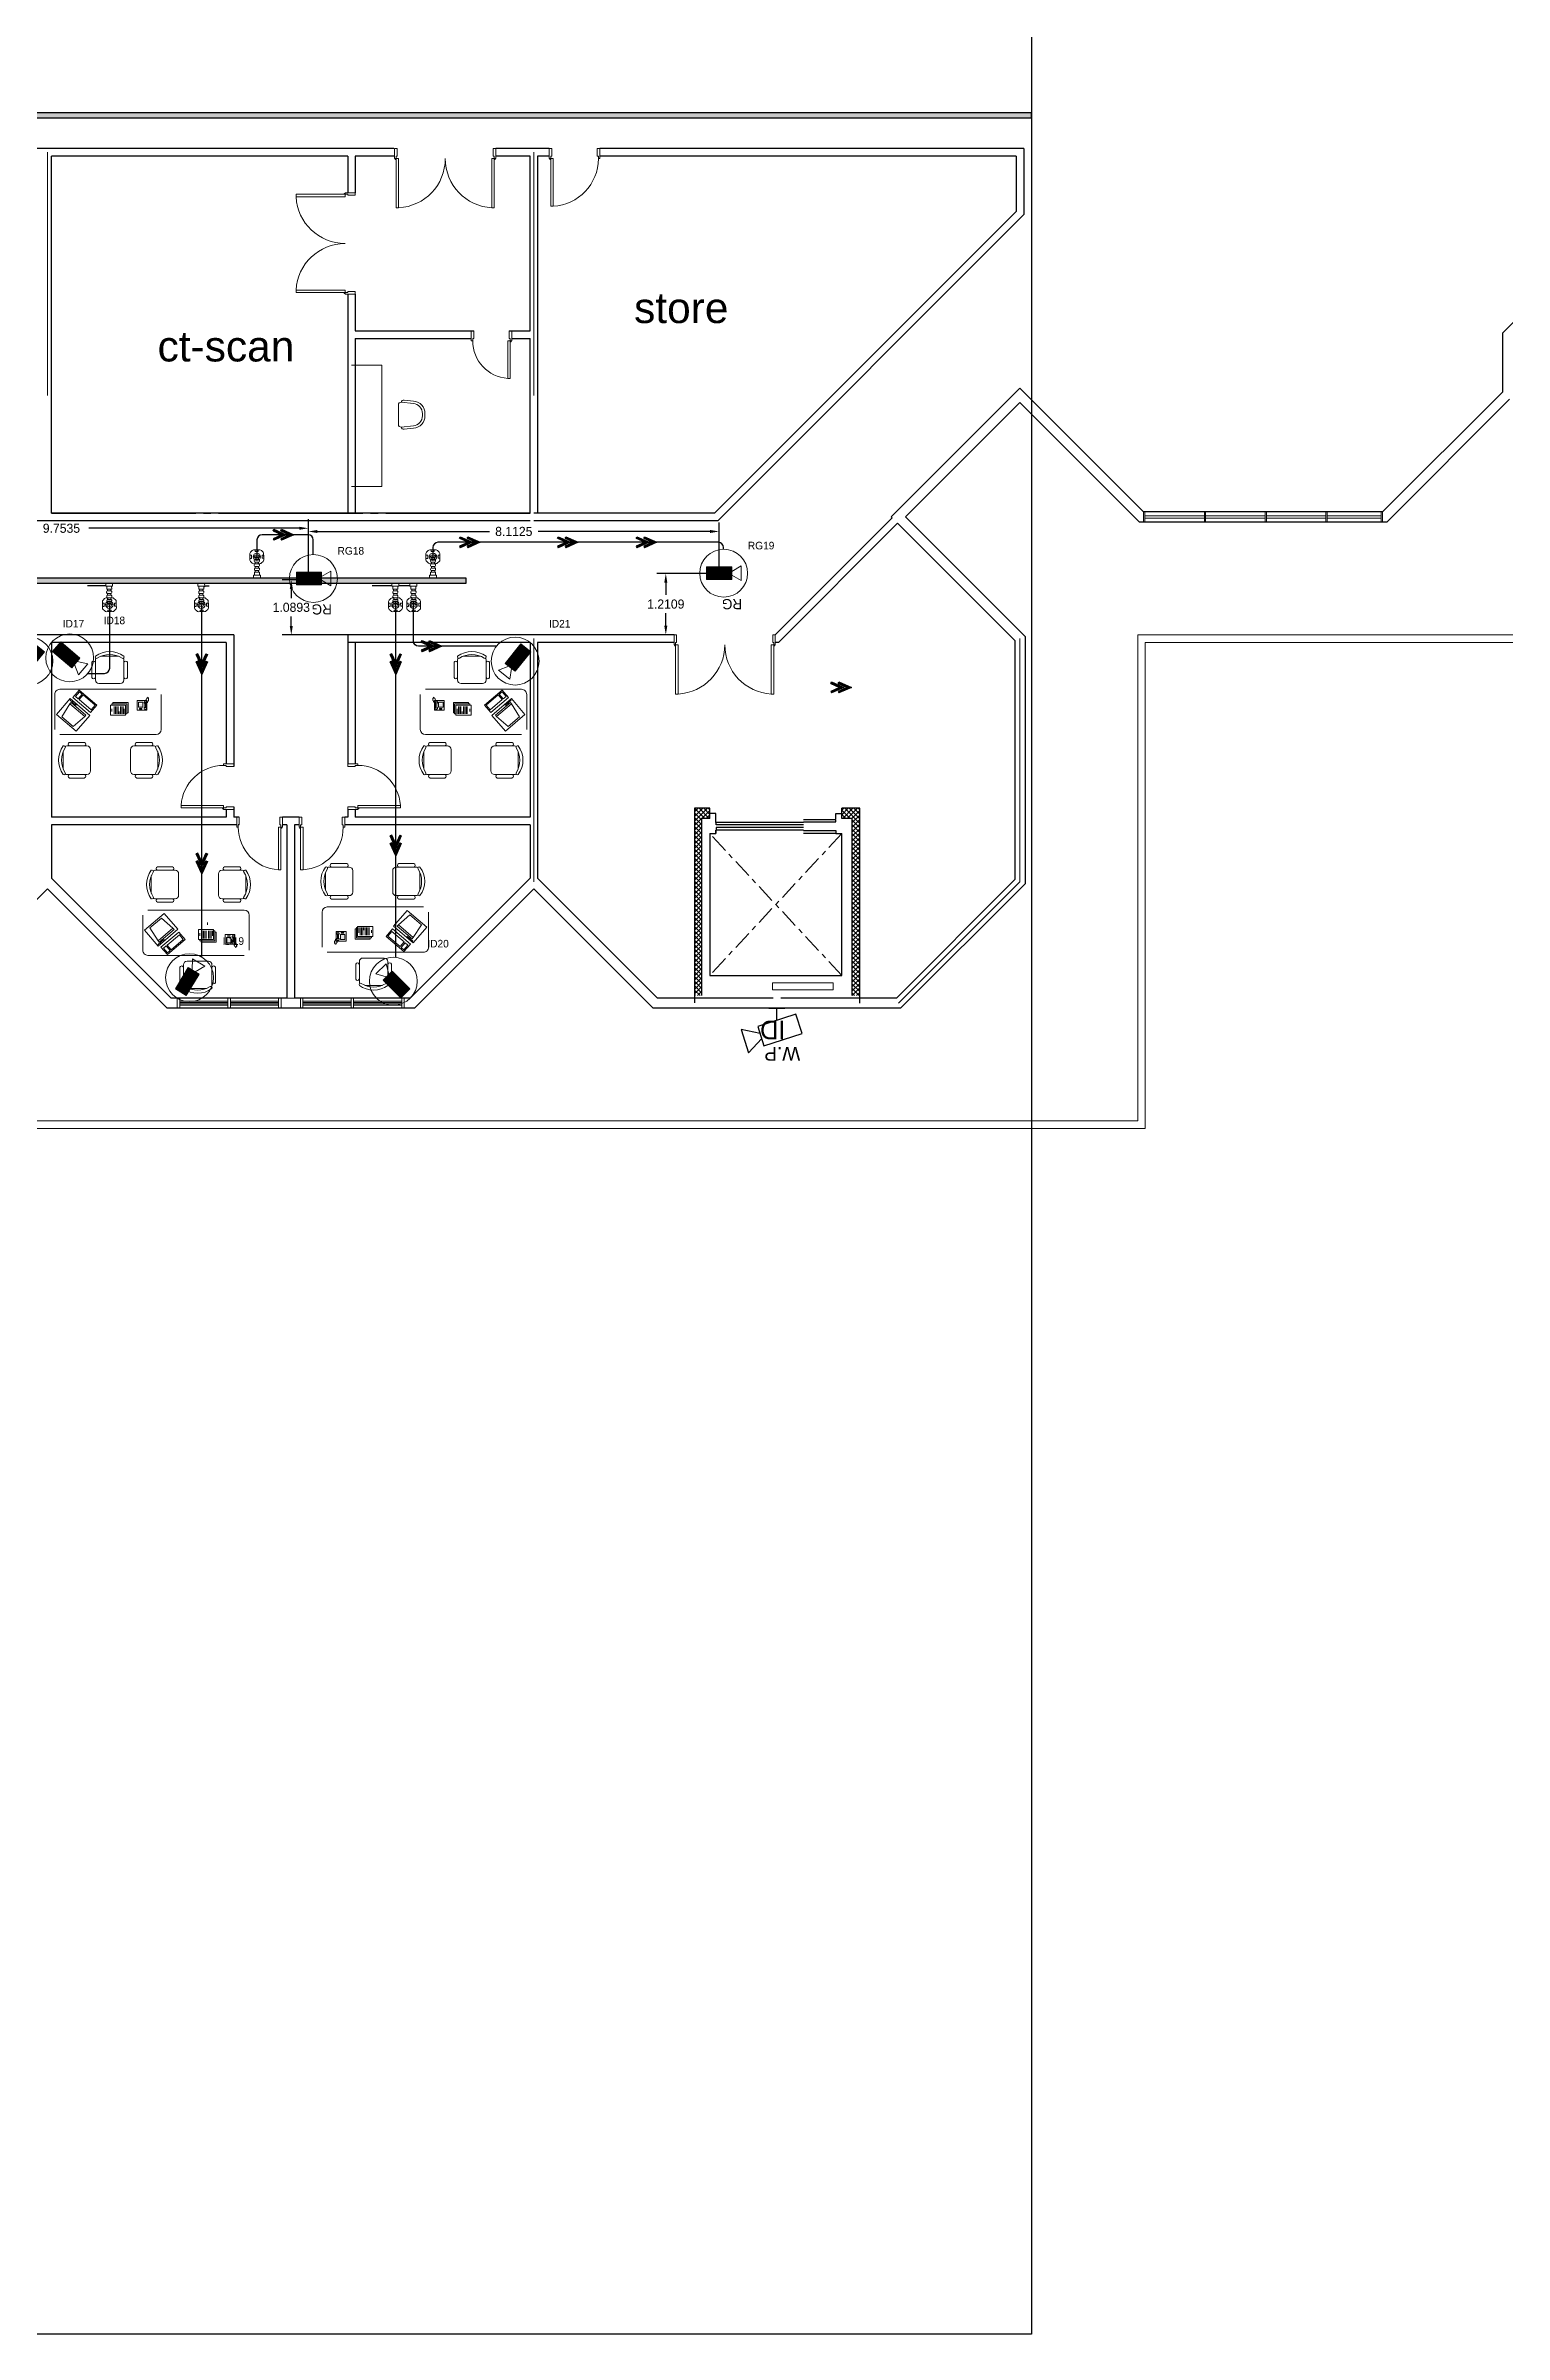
# Model space of a CAD drawing. Extents: x -15 to 352, y 223 to 399.
# Drawn here: x 74.96 to 103.76, y 312.72 to 357.9 of the extents above; entities that cross this region are included whole.
import ezdxf
from ezdxf.enums import TextEntityAlignment as Align

# ---------------------------------------------------------------- set-up
doc = ezdxf.new("R2010")
doc.units = 0
doc.header["$LTSCALE"] = 0.15
doc.linetypes.add('CENTERX2', pattern=[4, 2.5, -0.5, 0.5, -0.5])
doc.linetypes.add('CONTINOUS', pattern=[0])
doc.layers.get('0').update_dxf_attribs({"color": 252})
doc.layers.get('Defpoints').update_dxf_attribs({"color": 252})
for name, color, linetype in [('0 CCTV', 252, 'Continuous'), ('0 sockets', 252, 'Continuous'), ('0 sound', 252, 'Continuous'), ('AUTOINCR', 7, 'Continuous'), ('bound', 252, 'Continuous'), ('CCTV', 4, 'Continuous'), ('CPTOOLS-TRAY', 1, 'Continuous'), ('d1', 252, 'Continuous')]:
    doc.layers.add(name, color=color, linetype=linetype)
for name, color, linetype, lineweight in [('0 LEGEND', 140, 'Continuous', 0), ('anal', 252, 'Continuous', 20), ('DOOR', 252, 'Continuous', 20), ('E-LT-CKT-NM', 7, 'Continuous', 30), ('EL-PULL BOX-50', 3, 'Continuous', 0), ('elev', 252, 'Continuous', 9), ('FUR', 252, 'Continuous', 9), ('sofa', 252, 'Continuous', 9), ('T-CCTV', 7, 'Continuous', 0), ('TMG-LC-ACCEORISE', 1, 'Continuous', 0), ('wall', 252, 'Continuous', 30)]:
    doc.layers.add(name, color=color, linetype=linetype, lineweight=lineweight)
doc.styles.add('Arial_3', font='arial.ttf', dxfattribs={"height": 2.345885})
doc.styles.add('SDC-TEXT-ARB', font='sdc-arb.shx')
doc.dimstyles.get("Standard").update_dxf_attribs({"dimtxt": 0.18, "dimasz": 0.18, "dimexe": 0.18, "dimexo": 0.0625, "dimgap": 0.09, "dimtad": 0, "dimtih": 1, "dimtoh": 1, "dimdec": 4, "dimzin": 0, "dimdsep": 46, "dimtxsty": 'Standard', "dimcen": 0.09, "dimadec": 0, "dimazin": 0, "dimtfac": 1, "dimtdec": 4, "dimtofl": 0, "dimtmove": 0, "dimatfit": 3, "dimfxl": 1, "dimtolj": 1, "dimtzin": 0, "dimarcsym": 0})

# ---------------------------------------------------------------- blocks, each defined once
blk = doc.blocks.new('CHAIR7')
for p, q in [((0, 9), (0, -9)), ((20, 12), (3, 12)), ((5.1, 15), (17.9, 15)), ((23, -7.4), (23, 7.4)), ((3, -12), (20, -12)), ((5.1, -15), (17.9, -15))]:
    blk.add_line(p, q)
for centre, radius, start, end in [((3, 9), 3, 90, 180), ((5.6, 13.5), 1.56, 73.7398, 286.2602), ((17.4, 13.5), 1.56, 253.7398, 106.2602), ((20, 9), 3, 62.4156, 90), ((22.3, 11.1), 1.1, 53.3099, 212.0274), ((4.8, 0), 19.6, 327.5758, 32.4242), ((7, 0), 20, 323.1301, 36.8699), ((3, -9), 3, 180, 270), ((5.6, -13.5), 1.56, 73.7398, 286.2602), ((17.4, -13.5), 1.56, 253.7398, 106.2602), ((20, -9), 3, 270, 297.5844), ((22.3, -11.1), 1.1, 147.9726, 306.6901)]:
    blk.add_arc(centre, radius, start, end)
blk = doc.blocks.new('RECTANG')
for p, q in [((1, 1), (0, 1)), ((0, 1), (0, 0)), ((1, 0), (1, 1)), ((0, 0), (1, 0))]:
    blk.add_line(p, q)
blk = doc.blocks.new('IBMAT', base_point=(61, 306))
for p, q in [((75, 307), (75, 306)), ((81, 307), (75, 307)), ((81, 306), (81, 307))]:
    blk.add_line(p, q)
at = {"xscale": 21, "yscale": 17, "zscale": 21}
blk.add_blockref('RECTANG', (61, 306), dxfattribs=at)
blk = doc.blocks.new('KEYBOARD', base_point=(60, 294))
for p, xscale, yscale, zscale in [((60, 294), 19, 8, 19), ((61, 295), 13, 5, 13), ((75, 295), 3, 5, 3)]:
    blk.add_blockref('RECTANG', p, dxfattribs=dict(xscale=xscale, yscale=yscale, zscale=zscale))
blk = doc.blocks.new('FNCOMP')
for p, q in [((-6.6, 16.2), (-8.5, 3.5)), ((-8.5, 3.5), (-8.5, 2)), ((8, 3.5), (-8.5, 3.5)), ((-8.5, 2), (8, 2)), ((6.1, 16.2), (-6.6, 16.2)), ((8, 3.5), (6.1, 16.2)), ((8, 2), (8, 3.5))]:
    blk.add_line(p, q)
at = {"xscale": 1.033846153846154, "yscale": 1.033846153846154, "zscale": 1.033846153846154}
for name, p in [('IBMAT', (-10.9, 0)), ('KEYBOARD', (-10, -10.5))]:
    blk.add_blockref(name, p, dxfattribs=at)
blk = doc.blocks.new('FNPHONE')
for p, q in [((-9.1, 0.2), (-9.7, 0)), ((-8.9, 0.6), (-9.5, 0.4)), ((-8.7, 1), (-9.3, 0.8)), ((-8.5, 1.4), (-9.1, 1.2)), ((-8.3, 1.8), (-8.9, 1.6)), ((-7.1, 0.6), (-7.5, -0.6)), ((-7.3, 6.5), (-7.3, 1.5)), ((-6.3, 6.5), (-6.3, 1.5)), ((-3.9, 4.8), (-3.9, 4.8)), ((-3.9, 3.9), (-3.9, 3.9)), ((-3.9, 3), (-3.9, 3)), ((-3.9, 2), (-3.9, 2)), ((-2.9, 4.8), (-2.9, 4.8)), ((-2.9, 3.9), (-2.9, 3.9)), ((-2.9, 3), (-2.9, 3)), ((-2.9, 2), (-2.9, 2)), ((-2, 4.8), (-2, 4.8)), ((-2, 3.9), (-2, 3.9)), ((-2, 3), (-2, 3)), ((-2, 2), (-2, 2)), ((-9.3, -0.2), (-9.9, -0.4)), ((-9.3, -0.6), (-9.9, -0.8)), ((-9.3, -1), (-9.9, -1.2)), ((-9.3, -1.4), (-9.9, -1.6)), ((-9.1, -1.8), (-9.7, -2)), ((-8.9, -2.2), (-9.5, -2.4)), ((-8.4, -2.5), (-9, -2.7)), ((-7.9, -2), (-8.5, -2.2)), ((-7.7, -1.6), (-8.3, -1.8)), ((-7.5, -1.2), (-8.1, -1.4)), ((-7.3, -0.8), (-7.9, -1))]:
    blk.add_line(p, q)
for centre, start, end in [((-6.8, 6.5), 298.4915, 241.5085), ((-6.8, 1.5), 118.4915, 61.5085)]:
    blk.add_arc(centre, 1.05, start, end)
for p, xscale, yscale, zscale in [((-8.2, 0), 8.20528234483245, 8.104073169521023, 8.20528234483245), ((-4.8, 1.3), 3.75, 4.375, 3.75), ((-4, 6.7), 2.03125, 0.46875, 2.03125)]:
    blk.add_blockref('RECTANG', p, dxfattribs=dict(xscale=xscale, yscale=yscale, zscale=zscale))
blk = doc.blocks.new('D90')
at = {"layer": 'DOOR'}
for points in [[(0.03, 0.2), (0.03, 1.04), (0.078, 1.04), (0.078, 0.2)], [(0.03, 0.2), (0, 0.2), (0, 0), (0.05, 0), (0.05, 0.15), (0.03, 0.15)], [(0.87, 0.2), (0.9, 0.2), (0.9, 0), (0.85, 0), (0.85, 0.15), (0.87, 0.15)]]:
    blk.add_lwpolyline(points, close=True, dxfattribs=at)
blk.add_circle((0.02, 0.21), 0.01, dxfattribs=at)
blk.add_arc((0.025, 0.197), 0.845, 0.2218, 86.3889, dxfattribs=at)
blk = doc.blocks.new('D100')
at = {"layer": 'DOOR'}
for points in [[(0.03, 0.2), (0.03, 1.14), (0.078, 1.14), (0.078, 0.2)], [(0.03, 0.2), (0, 0.2), (0, 0), (0.05, 0), (0.05, 0.15), (0.03, 0.15)], [(0.97, 0.2), (1, 0.2), (1, 0), (0.95, 0), (0.95, 0.15), (0.97, 0.15)]]:
    blk.add_lwpolyline(points, close=True, dxfattribs=at)
blk.add_circle((0.02, 0.21), 0.01, dxfattribs=at)
blk.add_arc((0.029, 0.2), 0.941, 0.0029, 86.9663, dxfattribs=at)
blk = doc.blocks.new('ARCH')
at = {"layer": 'wall'}
h = blk.add_hatch(dxfattribs=at)
h.set_pattern_fill('ANSI37', color=256, scale=0.02, style=0)
h.set_pattern_definition([(45, (-280.2, 3), (-0.044901281, 0.044901281), []), (135, (-280.2, 3), (-0.044901281, -0.044901281), [])])
h.paths.add_polyline_path([(91.036, 342.849), (90.684, 342.849), (90.684, 342.649), (90.886, 342.649), (90.886, 339.15), (91.036, 339.15)])
h.paths.add_polyline_path([(87.914, 342.649), (88.074, 342.649), (88.074, 342.849), (87.774, 342.849), (87.774, 339.15), (87.914, 339.15)])
at = {"layer": 'anal'}
for p, q in [((75, 351), (75, 355.8)), ((75, 355.8), (75, 351)), ((75, 351), (75, 355.8)), ((75, 355.8), (75, 351)), ((84.6, 355.8), (84.6, 351)), ((84.6, 351), (84.6, 355.8)), ((84.6, 355.8), (84.6, 351)), ((84.6, 351), (84.6, 355.8)), ((96.641, 348.7), (96.641, 348.5)), ((96.666, 348.7), (96.666, 348.5)), ((96.666, 348.625), (97.837, 348.625)), ((96.666, 348.625), (97.837, 348.625)), ((96.666, 348.575), (97.837, 348.575)), ((96.666, 348.575), (97.837, 348.575)), ((97.841, 348.7), (97.841, 348.5)), ((97.866, 348.7), (97.866, 348.5)), ((97.866, 348.625), (99.037, 348.625)), ((97.866, 348.625), (99.037, 348.625)), ((97.866, 348.575), (99.037, 348.575)), ((97.866, 348.575), (99.037, 348.575)), ((99.041, 348.7), (99.041, 348.5)), ((99.066, 348.7), (99.066, 348.5)), ((99.066, 348.625), (100.237, 348.625)), ((99.066, 348.625), (100.237, 348.625)), ((99.066, 348.575), (100.237, 348.575)), ((99.066, 348.575), (100.237, 348.575)), ((100.241, 348.7), (100.241, 348.5)), ((100.266, 348.7), (100.266, 348.5)), ((100.266, 348.625), (101.334, 348.625)), ((100.266, 348.575), (101.334, 348.575)), ((101.334, 348.7), (101.334, 348.5)), ((101.359, 348.7), (101.359, 348.5)), ((84.6, 341.4), (84.6, 346.2)), ((84.6, 346.2), (84.6, 341.4)), ((84.6, 341.4), (84.6, 346.2)), ((84.6, 346.2), (84.6, 341.4)), ((94.2, 346.2), (94.2, 341.4)), ((94.2, 341.4), (94.2, 346.2)), ((96.525, 346.275), (96.525, 339)), ((104.325, 346.275), (96.525, 346.275)), ((96.675, 346.125), (96.675, 339)), ((104.475, 346.125), (96.675, 346.125)), ((94.2, 341.4), (91.8, 339)), ((91.8, 339), (94.2, 341.4)), ((77.558, 339.1), (79.608, 339.1)), ((77.558, 339), (77.558, 339.1)), ((77.558, 339), (77.558, 338.9)), ((77.558, 338.9), (79.608, 338.9)), ((77.608, 339.1), (77.608, 338.9)), ((77.608, 339.04), (78.558, 339.04)), ((77.608, 339.015), (78.558, 339.015)), ((77.608, 339), (77.608, 338.9)), ((77.608, 338.985), (78.558, 338.985)), ((77.608, 338.96), (78.558, 338.96)), ((78.558, 339.1), (78.558, 338.9)), ((78.608, 339.1), (78.608, 338.9)), ((78.608, 339.04), (79.558, 339.04)), ((78.608, 339.015), (79.558, 339.015)), ((78.608, 338.985), (79.558, 338.985)), ((78.608, 338.96), (79.558, 338.96)), ((79.558, 339.1), (79.558, 338.9)), ((79.558, 339), (79.558, 338.9)), ((79.608, 339), (79.608, 339.1)), ((79.608, 339), (79.608, 338.9)), ((79.725, 339.1), (79.875, 339.1)), ((79.992, 339), (79.992, 339.1)), ((82.042, 339.1), (79.992, 339.1)), ((79.992, 339), (79.992, 338.9)), ((82.042, 338.9), (79.992, 338.9)), ((80.042, 339.1), (80.042, 338.9)), ((80.992, 339.04), (80.042, 339.04)), ((80.992, 339.015), (80.042, 339.015)), ((80.042, 339), (80.042, 338.9)), ((80.992, 338.985), (80.042, 338.985)), ((80.992, 338.96), (80.042, 338.96)), ((80.992, 339.1), (80.992, 338.9)), ((81.042, 339.1), (81.042, 338.9)), ((81.992, 339.04), (81.042, 339.04)), ((81.992, 339.015), (81.042, 339.015)), ((81.992, 338.985), (81.042, 338.985)), ((81.992, 338.96), (81.042, 338.96)), ((81.992, 339.1), (81.992, 338.9)), ((81.992, 339), (81.992, 338.9)), ((82.042, 339), (82.042, 339.1)), ((82.042, 339), (82.042, 338.9)), ((96.525, 339), (96.525, 336.675)), ((96.675, 339), (96.675, 336.525)), ((96.525, 336.675), (58.125, 336.675)), ((96.675, 336.525), (60, 336.525))]:
    blk.add_line(p, q, dxfattribs=at)
at = {"layer": 'bound', "color": 2}
blk.add_lwpolyline([(91.902, 377.348), (94.426, 377.348), (94.426, 312.722), (-14.994, 312.722), (-14.994, 377.09), (94.639, 377.09)], dxfattribs=at)
at = {"layer": 'd1', "ltscale": 0.5}
for p, q in [((89.926, 342.569), (88.198, 342.569)), ((88.198, 342.519), (88.198, 342.569)), ((89.926, 342.519), (88.198, 342.519)), ((89.924, 342.629), (90.564, 342.629)), ((89.924, 342.579), (90.564, 342.579)), ((90.564, 342.579), (90.564, 342.629)), ((89.926, 342.469), (88.198, 342.469)), ((88.198, 342.469), (88.198, 342.419)), ((89.926, 342.419), (88.198, 342.419)), ((89.924, 342.409), (90.564, 342.409)), ((89.924, 342.359), (90.564, 342.359)), ((90.564, 342.409), (90.564, 342.359))]:
    blk.add_line(p, q, dxfattribs=at)
at = {"layer": 'd1', "linetype": 'CENTERX2'}
for p, q in [((90.684, 342.349), (88.074, 339.55)), ((90.684, 339.55), (88.074, 342.349))]:
    blk.add_line(p, q, dxfattribs=at)
at = {"layer": 'DOOR'}
for p, q in [((87.419, 346.125), (87.399, 346.125)), ((89.369, 346.275), (89.319, 346.275)), ((89.339, 346.125), (89.319, 346.125))]:
    blk.add_line(p, q, dxfattribs=at)
for points in [[(81.88, 355.675), (81.85, 355.675), (81.85, 355.875), (81.9, 355.875), (81.9, 355.725), (81.88, 355.725)], [(81.88, 355.675), (81.88, 354.705), (81.93, 354.705), (81.93, 355.675)], [(83.82, 355.675), (83.82, 354.705), (83.77, 354.705), (83.77, 355.675)], [(83.82, 355.675), (83.85, 355.675), (83.85, 355.875), (83.8, 355.875), (83.8, 355.725), (83.82, 355.725)], [(80.875, 354.971), (79.905, 354.971), (79.905, 354.921), (80.875, 354.921)], [(80.875, 354.971), (80.875, 355.001), (81.075, 355.001), (81.075, 354.951), (80.925, 354.951), (80.925, 354.971)], [(80.875, 353.031), (79.905, 353.031), (79.905, 353.081), (80.875, 353.081)], [(80.875, 353.031), (80.875, 353.001), (81.075, 353.001), (81.075, 353.051), (80.925, 353.051), (80.925, 353.031)], [(83.394, 352.075), (83.364, 352.075), (83.364, 352.275), (83.414, 352.275), (83.414, 352.125), (83.394, 352.125)], [(84.134, 352.075), (84.134, 351.335), (84.086, 351.335), (84.086, 352.075)], [(84.134, 352.075), (84.164, 352.075), (84.164, 352.275), (84.114, 352.275), (84.114, 352.125), (84.134, 352.125)], [(87.399, 346.075), (87.369, 346.075), (87.369, 346.275), (87.419, 346.275), (87.419, 346.125), (87.399, 346.125)], [(87.399, 346.075), (87.399, 345.105), (87.449, 345.105), (87.449, 346.075)], [(89.339, 346.075), (89.339, 345.105), (89.289, 345.105), (89.289, 346.075)]]:
    blk.add_lwpolyline(points, close=True, dxfattribs=at)
for points in [[(89.319, 346.275), (89.319, 346.125)], [(89.339, 346.125), (89.339, 346.075), (89.369, 346.075), (89.369, 346.275)]]:
    blk.add_lwpolyline(points, dxfattribs=at)
for centre in [(81.87, 355.665), (83.83, 355.665), (80.865, 354.981), (80.865, 353.021), (84.144, 352.065), (87.389, 346.065), (89.349, 346.065)]:
    blk.add_circle(centre, 0.01, dxfattribs=at)
for centre, radius, start, end in [((81.88, 355.675), 0.971, 272.9508, 0), ((83.823, 355.675), 0.971, 180, 267.0492), ((80.875, 354.971), 0.971, 182.9508, 270), ((80.875, 353.029), 0.971, 90, 177.0492), ((84.134, 352.075), 0.74, 180, 266.2769), ((87.399, 346.075), 0.971, 272.9508, 0), ((89.342, 346.075), 0.971, 180, 267.0492)]:
    blk.add_arc(centre, radius, start, end, dxfattribs=at)
at = {"layer": 'elev'}
for p, q in [((89.313, 339.403), (89.313, 339.267)), ((90.511, 339.403), (89.313, 339.403)), ((90.511, 339.267), (90.511, 339.403)), ((89.313, 339.267), (90.511, 339.267))]:
    blk.add_line(p, q, dxfattribs=at)
at = {"layer": 'FUR'}
for p, q in [((81.925, 350.816), (81.925, 350.425)), ((81.979, 350.866), (82.221, 350.84)), ((82.04, 350.909), (82.227, 350.889)), ((82.4, 350.6), (82.4, 350.641)), ((82.45, 350.6), (82.45, 350.641)), ((81.979, 350.375), (82.221, 350.401)), ((82.04, 350.331), (82.227, 350.351))]:
    blk.add_line(p, q, dxfattribs=at)
for centre, radius, start, end in [((81.975, 350.816), 0.05, 85.0303, 180), ((82.035, 350.86), 0.05, 83.857, 180), ((82.2, 350.641), 0.2, 0, 83.857), ((82.2, 350.641), 0.25, 0, 83.857), ((81.975, 350.425), 0.05, 180, 274.9697), ((82.035, 350.381), 0.05, 180, 276.143), ((82.2, 350.6), 0.2, 276.143, 0), ((82.2, 350.6), 0.25, 276.143, 0)]:
    blk.add_arc(centre, radius, start, end, dxfattribs=at)
at = {"layer": 'sofa'}
for p, q in [((81, 351.6), (81.6, 351.6)), ((81.6, 351.6), (81.6, 349.2)), ((81.6, 349.2), (81, 349.2)), ((77.241, 344.403), (77.241, 345.098)), ((82.359, 344.403), (82.359, 345.098)), ((75.241, 344.303), (77.141, 344.303)), ((84.359, 344.303), (82.459, 344.303)), ((84.359, 344.303), (82.459, 344.303)), ((76.979, 340.839), (78.879, 340.839)), ((78.979, 340.739), (78.979, 340.045)), ((80.42, 340.801), (80.42, 340.106)), ((82.42, 340.901), (80.52, 340.901))]:
    blk.add_line(p, q, dxfattribs=at)
for points in [[(77.141, 345.198), (75.241, 345.198, 0.414214), (75.141, 345.098), (75.141, 344.403)], [(82.459, 345.198), (84.359, 345.198, -0.414214), (84.459, 345.098), (84.459, 344.403)], [(78.879, 339.945), (76.979, 339.945, -0.414214), (76.879, 340.045), (76.879, 340.739)], [(80.52, 340.006), (82.42, 340.006, 0.414214), (82.52, 340.106), (82.52, 340.801)]]:
    blk.add_lwpolyline(points, format="xyb", dxfattribs=at)
for points in [[(76.239, 344.686), (76.539, 344.686), (76.539, 344.886), (76.239, 344.886), (76.239, 344.686)], [(76.539, 344.711), (76.564, 344.711), (76.564, 344.911), (76.264, 344.911), (76.264, 344.886)], [(76.264, 344.761), (76.264, 344.811)], [(76.564, 344.736), (76.589, 344.736), (76.589, 344.936), (76.289, 344.936), (76.289, 344.911)], [(76.314, 344.711), (76.314, 344.861)], [(76.339, 344.711), (76.339, 344.861)], [(76.364, 344.711), (76.364, 344.861)], [(76.389, 344.711), (76.389, 344.861)], [(76.414, 344.711), (76.414, 344.761)], [(76.439, 344.711), (76.439, 344.861)], [(76.464, 344.711), (76.464, 344.861)], [(76.489, 344.711), (76.489, 344.861)], [(76.514, 344.711), (76.514, 344.811)], [(83.036, 344.736), (83.011, 344.736), (83.011, 344.936), (83.311, 344.936), (83.311, 344.911)], [(83.061, 344.711), (83.036, 344.711), (83.036, 344.911), (83.336, 344.911), (83.336, 344.886)], [(83.361, 344.686), (83.061, 344.686), (83.061, 344.886), (83.361, 344.886), (83.361, 344.686)], [(83.086, 344.711), (83.086, 344.811)], [(83.111, 344.711), (83.111, 344.861)], [(83.136, 344.711), (83.136, 344.861)], [(83.161, 344.711), (83.161, 344.861)], [(83.186, 344.711), (83.186, 344.761)], [(83.211, 344.711), (83.211, 344.861)], [(83.236, 344.711), (83.236, 344.861)], [(83.261, 344.711), (83.261, 344.861)], [(83.286, 344.711), (83.286, 344.861)], [(83.336, 344.761), (83.336, 344.811)], [(77.978, 340.456), (78.278, 340.456), (78.278, 340.256), (77.978, 340.256), (77.978, 340.456)], [(78.278, 340.431), (78.303, 340.431), (78.303, 340.231), (78.003, 340.231), (78.003, 340.256)], [(78.003, 340.381), (78.003, 340.331)], [(78.303, 340.406), (78.328, 340.406), (78.328, 340.206), (78.028, 340.206), (78.028, 340.231)], [(78.053, 340.431), (78.053, 340.281)], [(78.078, 340.431), (78.078, 340.281)], [(78.103, 340.431), (78.103, 340.281)], [(78.128, 340.431), (78.128, 340.281)], [(78.153, 340.597), (78.153, 340.547)], [(78.178, 340.431), (78.178, 340.281)], [(78.203, 340.431), (78.203, 340.281)], [(78.228, 340.431), (78.228, 340.281)], [(78.253, 340.431), (78.253, 340.331)], [(81.096, 340.468), (81.071, 340.468), (81.071, 340.268), (81.371, 340.268), (81.371, 340.293)], [(81.121, 340.493), (81.096, 340.493), (81.096, 340.293), (81.396, 340.293), (81.396, 340.318)], [(81.421, 340.518), (81.121, 340.518), (81.121, 340.318), (81.421, 340.318), (81.421, 340.518)], [(81.146, 340.493), (81.146, 340.393)], [(81.171, 340.493), (81.171, 340.343)], [(81.196, 340.493), (81.196, 340.343)], [(81.221, 340.493), (81.221, 340.343)], [(81.246, 340.493), (81.246, 340.443)], [(81.271, 340.493), (81.271, 340.343)], [(81.296, 340.493), (81.296, 340.343)], [(81.321, 340.493), (81.321, 340.343)], [(81.346, 340.493), (81.346, 340.343)], [(81.396, 340.443), (81.396, 340.393)]]:
    blk.add_lwpolyline(points, dxfattribs=at)
for centre, start, end in [((77.141, 344.403), 270, 0), ((82.459, 344.403), 180, 270), ((82.459, 344.403), 180, 270), ((78.879, 340.739), 0, 90), ((80.52, 340.801), 90, 180)]:
    blk.add_arc(centre, 0.1, start, end, dxfattribs=at)
at = {"layer": 'wall'}
for p, q in [((75.593, 355.875), (73.139, 355.875)), ((81.839, 355.875), (74.925, 355.875)), ((80.925, 355.725), (75.075, 355.725)), ((75.075, 348.675), (75.075, 355.725)), ((75.075, 348.675), (75.075, 355.725)), ((80.925, 355.725), (80.925, 355.001)), ((81.075, 355.725), (81.075, 355.001)), ((81.85, 355.725), (81.075, 355.725)), ((84.675, 355.875), (83.85, 355.875)), ((84.525, 355.725), (83.85, 355.725)), ((84.904, 355.875), (84, 355.875)), ((84.525, 352.275), (84.525, 355.725)), ((84.675, 355.725), (84.675, 348.675)), ((84.904, 355.725), (84.675, 355.725)), ((94.275, 355.875), (85.904, 355.875)), ((94.125, 355.725), (85.904, 355.725)), ((94.125, 355.725), (94.125, 354.631)), ((94.275, 355.875), (94.275, 354.569)), ((94.125, 354.631), (88.169, 348.675)), ((94.275, 354.569), (88.231, 348.525)), ((106.169, 354.675), (103.725, 352.231)), ((80.925, 353.001), (80.925, 348.675)), ((81.075, 353.001), (81.075, 352.275)), ((81.075, 352.275), (83.414, 352.275)), ((81.075, 352.125), (81.075, 348.675)), ((81.075, 352.125), (83.364, 352.125)), ((84.114, 352.275), (84.525, 352.275)), ((84.164, 352.125), (84.525, 352.125)), ((84.525, 348.675), (84.525, 352.125)), ((103.725, 352.231), (103.725, 351.066)), ((94.2, 351.141), (91.659, 348.6)), ((96.641, 348.7), (94.2, 351.141)), ((103.725, 351.066), (101.359, 348.7)), ((94.2, 350.859), (91.941, 348.6)), ((96.559, 348.5), (94.2, 350.859)), ((103.866, 350.925), (101.441, 348.5)), ((82.275, 348.525), (55.724, 348.525)), ((84.525, 348.525), (65.431, 348.525)), ((80.925, 348.675), (75.075, 348.675)), ((75.075, 348.675), (77.925, 348.675)), ((78.225, 348.675), (75.075, 348.675)), ((78.225, 348.675), (75.075, 348.675)), ((78.075, 348.675), (78.225, 348.675)), ((81.525, 348.675), (78.375, 348.675)), ((81.525, 348.675), (78.375, 348.675)), ((78.375, 348.675), (81.225, 348.675)), ((84.525, 348.675), (81.075, 348.675)), ((81.375, 348.675), (81.525, 348.675)), ((84.525, 348.675), (81.675, 348.675)), ((81.675, 348.675), (84.525, 348.675)), ((82.125, 348.675), (81.675, 348.675)), ((88.169, 348.675), (84.6, 348.675)), ((88.231, 348.525), (84.6, 348.525)), ((91.676, 348.582), (89.369, 346.275)), ((91.782, 348.476), (89.431, 346.125)), ((91.659, 348.6), (91.676, 348.582)), ((91.782, 348.476), (94.1, 346.159)), ((91.941, 348.6), (94.3, 346.241)), ((101.441, 348.5), (96.559, 348.5)), ((101.359, 348.7), (96.641, 348.7)), ((101.359, 348.7), (96.641, 348.7)), ((101.359, 348.7), (96.641, 348.7)), ((78.675, 346.275), (71.325, 346.275)), ((78.525, 346.125), (75.075, 346.125)), ((75.075, 346.125), (75.075, 342.675)), ((78.525, 346.125), (78.525, 343.726)), ((78.675, 346.275), (78.675, 343.676)), ((86.925, 346.275), (80.925, 346.275)), ((80.925, 346.275), (80.925, 343.726)), ((84.525, 346.125), (80.925, 346.125)), ((81.075, 346.125), (81.075, 343.726)), ((84.525, 346.125), (84.525, 342.675)), ((84.675, 346.125), (84.675, 342.675)), ((87.369, 346.125), (84.675, 346.125)), ((87.369, 346.275), (86.4, 346.275)), ((87.369, 346.125), (86.4, 346.125)), ((89.431, 346.125), (89.369, 346.125)), ((94.1, 346.159), (94.1, 342.675)), ((94.3, 346.241), (94.3, 341.359)), ((78.525, 342.675), (75.075, 342.675)), ((75.075, 342.525), (75.075, 341.466)), ((78.734, 342.525), (75.075, 342.525)), ((78.525, 342.826), (78.525, 342.675)), ((78.675, 342.876), (78.675, 342.675)), ((78.784, 342.675), (78.675, 342.675)), ((78.784, 342.525), (78.764, 342.525)), ((79.966, 342.675), (79.634, 342.675)), ((79.725, 342.525), (79.634, 342.525)), ((79.725, 342.525), (79.725, 339.1)), ((79.875, 342.525), (79.875, 339.1)), ((79.966, 342.525), (79.875, 342.525)), ((80.925, 342.675), (80.866, 342.675)), ((84.525, 342.525), (80.866, 342.525)), ((80.925, 342.826), (80.925, 342.675)), ((81.075, 342.826), (81.075, 342.675)), ((84.525, 342.675), (81.075, 342.675)), ((84.525, 342.525), (84.525, 341.466)), ((84.675, 342.689), (84.675, 341.466)), ((88.074, 342.849), (87.774, 342.849)), ((87.774, 342.849), (87.774, 339.005)), ((87.914, 342.649), (87.914, 339.15)), ((88.074, 342.649), (87.914, 342.649)), ((88.074, 342.649), (88.074, 342.849)), ((88.194, 342.749), (88.074, 342.749)), ((88.194, 342.569), (88.194, 342.749)), ((90.564, 342.639), (90.564, 342.749)), ((90.564, 342.749), (90.684, 342.749)), ((90.684, 342.649), (90.684, 342.849)), ((90.684, 342.649), (90.684, 342.849)), ((91.036, 342.849), (90.684, 342.849)), ((91.036, 342.849), (90.684, 342.849)), ((90.888, 342.649), (90.684, 342.649)), ((90.886, 342.649), (90.684, 342.649)), ((90.886, 339.15), (90.886, 342.649)), ((91.036, 339), (91.036, 342.849)), ((94.1, 342.686), (94.1, 341.441)), ((88.074, 342.349), (88.074, 339.55)), ((88.074, 342.349), (88.194, 342.349)), ((88.194, 342.349), (88.194, 342.42)), ((88.194, 342.409), (88.194, 342.349)), ((90.564, 342.349), (90.684, 342.349)), ((90.684, 339.55), (90.684, 342.349)), ((75, 341.259), (72.641, 338.9)), ((77.359, 338.9), (75, 341.259)), ((77.441, 339.1), (75.075, 341.466)), ((84.525, 341.466), (82.159, 339.1)), ((84.6, 341.259), (82.241, 338.9)), ((86.959, 338.9), (84.6, 341.259)), ((87.041, 339.1), (84.675, 341.466)), ((94.1, 341.441), (91.759, 339.1)), ((94.3, 341.359), (91.841, 338.9)), ((88.074, 339.55), (90.684, 339.55)), ((82.241, 338.9), (77.359, 338.9)), ((82.241, 338.9), (77.359, 338.9)), ((79.725, 339.1), (77.441, 339.1)), ((79.725, 339.1), (77.441, 339.1)), ((82.159, 339.1), (79.875, 339.1)), ((82.159, 339.1), (79.875, 339.1)), ((91.841, 338.9), (86.959, 338.9)), ((89.325, 339.1), (87.041, 339.1)), ((91.759, 339.1), (89.475, 339.1))]:
    blk.add_line(p, q, dxfattribs=at)
at = {"layer": 'anal', "xscale": -1, "rotation": 180}
blk.add_blockref('D100', (84.904, 355.875), dxfattribs=at)
at = {"layer": 'DOOR'}
for p, rotation in [((78.675, 342.826), 90), ((79.634, 342.675), 180)]:
    blk.add_blockref('D90', p, dxfattribs=dict(at, rotation=rotation))
at = {"layer": 'DOOR', "xscale": -1}
for p, rotation in [((80.925, 342.826), 270), ((79.966, 342.675), 180)]:
    blk.add_blockref('D90', p, dxfattribs=dict(at, rotation=rotation))
at = {"layer": 'sofa'}
for name, p, xscale, yscale, zscale, rotation in [('CHAIR7', (76.224, 345.312), 0.0234375, 0.0234375, 0.0234375, 90), ('CHAIR7', (83.376, 345.312), -0.0234375, 0.0234375, 0.0234375, 270), ('FNCOMP', (75.636, 344.85), 0.02343749999997079, 0.02343749999997079, 0.02343749999997079, 139.3987053547845), ('FNCOMP', (83.964, 344.85), -0.02343749999997079, 0.0234375, 0.0234375, 220.6012946452155), ('FNPHONE', (76.768, 344.977), 0.0234375, 0.0234375, 0.0234375, 180), ('FNPHONE', (82.832, 344.977), -0.0234375, 0.0234375, 0.0234375, 180), ('CHAIR7', (75.847, 343.798), 0.0234375, 0.0234375, 0.0234375, 180), ('CHAIR7', (76.634, 343.798), -0.0234375, 0.0234375, 0.0234375, 180), ('CHAIR7', (82.966, 343.798), 0.0234375, 0.0234375, 0.0234375, 180), ('CHAIR7', (83.753, 343.798), -0.0234375, 0.0234375, 0.0234375, 180), ('FNCOMP', (77.375, 340.293), -0.02343749999997079, 0.0234375, 0.0234375, 40.60129464521547), ('FNCOMP', (82.024, 340.355), 0.02343749999997079, 0.02343749999997079, 0.02343749999997079, 319.3987053547845), ('CHAIR7', (77.963, 339.83), -0.0234375, 0.0234375, 0.0234375, 90), ('CHAIR7', (81.436, 339.892), 0.0234375, 0.0234375, 0.0234375, 270)]:
    blk.add_blockref(name, p, dxfattribs=dict(at, xscale=xscale, yscale=yscale, zscale=zscale, rotation=rotation))
at = {"layer": 'sofa', "yscale": 0.0234375, "zscale": 0.0234375}
for name, p, xscale in [('CHAIR7', (77.586, 341.344), -0.0234375), ('CHAIR7', (78.373, 341.344), 0.0234375), ('CHAIR7', (81.026, 341.406), -0.0234375), ('CHAIR7', (81.813, 341.406), 0.0234375), ('FNPHONE', (78.507, 340.165), -0.0234375), ('FNPHONE', (80.892, 340.227), 0.0234375)]:
    blk.add_blockref(name, p, dxfattribs=dict(at, xscale=xscale))
at = {"layer": 'd1', "char_height": 0.6, "attachment_point": 1}
for s, insert, width in [('{\\fArial|b0|i0|c0|p34;store}', (86.58, 353.029), 6.0636), ('{\\fArial|b0|i0|c0|p34;ct-scan}', (77.17, 352.271), 2.4256)]:
    blk.add_mtext(s, dxfattribs=dict(at, insert=insert, width=width))
blk = doc.blocks.new('*U105')
at = {"layer": 'CPTOOLS-TRAY'}
h = blk.add_hatch(color=0, dxfattribs=at)
h.dxf.hatch_style = 1
h.paths.add_polyline_path([(0.05, 37.712), (-0.05, 37.712), (-0.05, 0), (0.05, 0)])
at = {"layer": 'CPTOOLS-TRAY', "color": 0}
blk.add_lwpolyline([(0.05, 37.712), (-0.05, 37.712), (-0.05, 0), (0.05, 0)], close=True, dxfattribs=at)
blk = doc.blocks.new('*U106')
at = {"layer": 'CPTOOLS-TRAY'}
h = blk.add_hatch(color=0, dxfattribs=at)
h.dxf.hatch_style = 1
h.paths.add_polyline_path([(0.05, 31.397), (-0.05, 31.397), (-0.05, 0), (0.05, 0)])
at = {"layer": 'CPTOOLS-TRAY', "color": 0}
blk.add_lwpolyline([(0.05, 31.397), (-0.05, 31.397), (-0.05, 0), (0.05, 0)], close=True, dxfattribs=at)
blk = doc.blocks.new('X4I0P7S6Y6')
at = {"layer": '0 sockets', "color": 0, "rotation": 90}
for name, p in [('*U106', (94.426, 356.527)), ('*U105', (83.265, 347.34))]:
    blk.add_blockref(name, p, dxfattribs=at)
blk = doc.blocks.new('f4')
at = {"layer": 'CCTV'}
for p, q in [((94444, 51688), (94167, 51688)), ((94306, 51895), (94306, 51688))]:
    blk.add_line(p, q, dxfattribs=at)
at = {"layer": 'CCTV', "flags": 128}
blk.add_lwpolyline([(94595, 52123), (94921, 52055), (94794, 52454), (94567, 52210)], dxfattribs=at)
blk.add_lwpolyline([(94528, 52333), (93870, 52123), (93977, 51790), (94634, 52000)], close=True, dxfattribs=at)
at = {"layer": 'CCTV', "color": 7, "lineweight": 15, "insert": (93904, 52590), "char_height": 234.6, "width": 738.13, "attachment_point": 1, "line_spacing_factor": 0.941778, "style": 'Arial_3'}
blk.add_mtext('W.P', dxfattribs=at)
at = {"layer": 'E-LT-CKT-NM', "style": 'SDC-TEXT-ARB'}
blk.add_attdef('ID', (94159, 51899), '', height=326, dxfattribs=at)
blk = doc.blocks.new('AS')
at = {"layer": 'E-LT-CKT-NM', "xscale": 0.001146844099872414, "yscale": 0.001146844099872414, "zscale": 0.001146844099872414}
blk.add_blockref('f4', (-108.154, -59.278), dxfattribs=at).add_auto_attribs({'ID': 'ID'})
blk = doc.blocks.new('LEGEND_dwg_CCTV DOME-1155345-TELECOMMUNICATION LEGEND_ GENERAL NOTES _SYMBOLS _ ABBREVIATIONS')
at = {"layer": 'T-CCTV'}
blk.add_hatch(color=256, dxfattribs=at).paths.add_polyline_path([(255, -95), (-120, -95), (-120, 95), (255, 95)], flags=0)
at = {"layer": 'T-CCTV', "flags": 128}
for points in [[(-120, 28), (-262, 108), (-262, -108), (-120, -28)], [(255, -95), (255, 95), (-120, 95), (-120, -95), (255, -95)]]:
    blk.add_lwpolyline(points, dxfattribs=at)
at = {"layer": 'T-CCTV'}
blk.add_circle((0, 0), 358, dxfattribs=at)
blk = doc.blocks.new('RG CAMERA')
at = {"layer": 'CCTV', "xscale": 1.150579243575653, "yscale": 1.150579243575653, "zscale": 1.150579243575653}
blk.add_blockref('LEGEND_dwg_CCTV DOME-1155345-TELECOMMUNICATION LEGEND_ GENERAL NOTES _SYMBOLS _ ABBREVIATIONS', (101765, 50919), dxfattribs=at)
at = {"layer": 'E-LT-CKT-NM', "style": 'SDC-TEXT-ARB'}
blk.add_attdef('RG', (101447, 51364), '', height=326, dxfattribs=at)
blk = doc.blocks.new('ID CAMERA')
at = {"layer": 'CCTV', "color": 6, "xscale": 1.150579243575653, "yscale": 1.150579243575653, "zscale": 1.150579243575653}
blk.add_blockref('LEGEND_dwg_CCTV DOME-1155345-TELECOMMUNICATION LEGEND_ GENERAL NOTES _SYMBOLS _ ABBREVIATIONS', (0, 0), dxfattribs=at)
at = {"layer": 'E-LT-CKT-NM', "color": 1, "style": 'SDC-TEXT-ARB'}
blk.add_attdef('ID', (-127, 492), '', height=326, dxfattribs=at)
blk = doc.blocks.new('JUNCTION BOX 2')
at = {"layer": 'TMG-LC-ACCEORISE', "color": 1, "ltscale": 0.4}
blk.add_lwpolyline([(-27, -85), (27, -85, 0.198912), (40, -79), (54, -66, 0.198912), (59, -53), (59, 2, 0.198912), (54, 15), (40, 28, 0.198912), (27, 34), (-27, 34, 0.198912), (-40, 28), (-54, 15, 0.198912), (-60, 2), (-60, -25), (-60, -53, 0.198912), (-54, -66), (-40, -79, 0.198912)], format="xyb", close=True, dxfattribs=at)
for points in [[(-14, 34), (12, 34), (12, 20), (-14, 20)], [(-60, -12), (-60, -39), (-45, -39), (-45, -12)], [(-14, -85), (12, -85), (12, -71), (-14, -71)], [(59, -12), (59, -39), (45, -39), (45, -12)]]:
    blk.add_lwpolyline(points, close=True, dxfattribs=at)
at = {"layer": 'TMG-LC-ACCEORISE', "color": 1}
for points in [[(0, 7), (0, -58)], [(-32, -25), (32, -25)]]:
    blk.add_lwpolyline(points, dxfattribs=at)
blk.add_circle((0, -25), 32.2, dxfattribs=at)
blk = doc.blocks.new('EMT CON. ADAPTER')
at = {"linetype": 'CONTINOUS'}
for points in [[(-60, 25), (-60, -25), (-30, -25), (-30, 25)], [(0, 35), (-30, 35), (-30, -35), (0, -35)]]:
    blk.add_lwpolyline(points, close=True, dxfattribs=at)
blk = doc.blocks.new('WERG')
at = {"layer": '0 LEGEND', "color": 1, "ltscale": 0.05}
for p, q in [((-43, 16), (-43, -16)), ((-27, 26), (-33, 26)), ((-17, 17), (0, 17)), ((-17, -16), (-17, 16)), ((-33, -26), (-27, -26)), ((-17, -17), (0, -17))]:
    blk.add_line(p, q, dxfattribs=at)
for centre, start, end in [((-33, 16), 90.0002, 180.0002), ((-27, 16), 0.0002, 90.0002), ((-33, -16), 180.0002, 270.0002), ((-27, -16), 270.0002, 0.0002)]:
    blk.add_arc(centre, 10, start, end, dxfattribs=at)
blk = doc.blocks.new('*U75')
at = {"layer": '0 LEGEND', "ltscale": 0.05}
for p in [(-189, 0), (-146, 0), (-103, 0), (-60, 0)]:
    blk.add_blockref('WERG', p, dxfattribs=at)
at = {"layer": '0 LEGEND', "ltscale": 0.05, "xscale": -1, "rotation": 180}
blk.add_blockref('EMT CON. ADAPTER', (0, 0), dxfattribs=at)
blk = doc.blocks.new('dd')
at = {"layer": 'EL-PULL BOX-50', "xscale": -0.001952159549914251, "yscale": 0.001952159549914252, "zscale": 0.001952159549914252, "rotation": 270.4385235983306}
blk.add_blockref('*U75', (0, 0), dxfattribs=at)
at = {"layer": 'EL-PULL BOX-50', "extrusion": (-0.000106033, 0.013854, 0.999904), "xscale": -0.002296658294016838, "yscale": 0.002296658294016836, "zscale": 0.002296658294016828, "rotation": 0.4385656867152221}
blk.add_blockref('JUNCTION BOX 2', (0.003, -0.365, -0.001), dxfattribs=at)
blk = doc.blocks.new('*D139')
at = {"layer": '0 sockets', "color": 0, "lineweight": -2, "transparency": 16777216}
for p, q in [((88.219, 347.485), (87.026, 347.485)), ((87.206, 347.305), (87.206, 347.06)), ((87.206, 346.455), (87.206, 346.7)), ((87.231, 346.275), (87.026, 346.275))]:
    blk.add_line(p, q, dxfattribs=at)
at = {"layer": '0 sockets', "color": 0, "transparency": 16777216}
for points in [[(87.176, 347.305), (87.236, 347.305), (87.206, 347.485)], [(87.176, 346.455), (87.236, 346.455), (87.206, 346.275)]]:
    blk.add_solid(points, dxfattribs=at)
at = {"layer": 'Defpoints', "color": 0, "transparency": 16777216}
for p in [(88.282, 347.485), (87.206, 346.275), (87.294, 346.275)]:
    blk.add_point(p, dxfattribs=at)
at = {"layer": '0 sockets', "color": 0, "transparency": 16777216, "insert": (87.206, 346.88), "char_height": 0.18, "attachment_point": 5}
blk.add_mtext('\\A1;1.2109', dxfattribs=at)
blk = doc.blocks.new('*D140')
at = {"layer": '0 sockets', "color": 0, "lineweight": -2, "transparency": 16777216}
for p, q in [((80.086, 347.36), (79.631, 347.36)), ((79.811, 347.18), (79.811, 346.996)), ((79.811, 346.451), (79.811, 346.636)), ((80.942, 346.271), (79.631, 346.271))]:
    blk.add_line(p, q, dxfattribs=at)
at = {"layer": '0 sockets', "color": 0, "transparency": 16777216}
for points in [[(79.781, 347.18), (79.841, 347.18), (79.811, 347.36)], [(79.781, 346.451), (79.841, 346.451), (79.811, 346.271)]]:
    blk.add_solid(points, dxfattribs=at)
at = {"layer": 'Defpoints', "color": 0, "transparency": 16777216}
for p in [(80.148, 347.36), (79.811, 346.271), (81.005, 346.271)]:
    blk.add_point(p, dxfattribs=at)
at = {"layer": '0 sockets', "color": 0, "transparency": 16777216, "insert": (79.811, 346.816), "char_height": 0.18, "attachment_point": 5}
blk.add_mtext('\\A1;1.0893', dxfattribs=at)
blk = doc.blocks.new('*D145')
at = {"layer": '0 sockets', "color": 0, "lineweight": -2, "transparency": 16777216}
for p, q in [((70.395, 347.554), (70.395, 348.557)), ((70.575, 348.377), (74.732, 348.377)), ((79.968, 348.377), (75.812, 348.377)), ((80.148, 347.423), (80.148, 348.557))]:
    blk.add_line(p, q, dxfattribs=at)
at = {"layer": '0 sockets', "color": 0, "transparency": 16777216}
for points in [[(70.575, 348.407), (70.575, 348.347), (70.395, 348.377)], [(79.968, 348.407), (79.968, 348.347), (80.148, 348.377)]]:
    blk.add_solid(points, dxfattribs=at)
at = {"layer": 'Defpoints', "color": 0, "transparency": 16777216}
for p in [(80.148, 348.377), (70.395, 347.492), (80.148, 347.36)]:
    blk.add_point(p, dxfattribs=at)
at = {"layer": '0 sockets', "color": 0, "transparency": 16777216, "insert": (75.272, 348.377), "char_height": 0.18, "attachment_point": 5}
blk.add_mtext('\\A1;9.7535', dxfattribs=at)
blk = doc.blocks.new('*D146')
at = {"layer": '0 sockets', "color": 0, "lineweight": -2, "transparency": 16777216}
for p, q in [((80.148, 347.489), (80.148, 348.494)), ((88.261, 347.548), (88.261, 348.494)), ((80.328, 348.314), (83.725, 348.314)), ((88.081, 348.314), (84.685, 348.314))]:
    blk.add_line(p, q, dxfattribs=at)
at = {"layer": '0 sockets', "color": 0, "transparency": 16777216}
for points in [[(80.328, 348.344), (80.328, 348.284), (80.148, 348.314)], [(88.081, 348.344), (88.081, 348.284), (88.261, 348.314)]]:
    blk.add_solid(points, dxfattribs=at)
at = {"layer": 'Defpoints', "color": 0, "transparency": 16777216}
for p in [(88.261, 348.314), (88.261, 347.485), (80.148, 347.427)]:
    blk.add_point(p, dxfattribs=at)
at = {"layer": '0 sockets', "color": 0, "transparency": 16777216, "insert": (84.205, 348.314), "char_height": 0.18, "attachment_point": 5}
blk.add_mtext('\\A1;8.1125', dxfattribs=at)
blk = doc.blocks.new('ds')
h = blk.add_hatch(color=2)
h.dxf.hatch_style = 1
h.paths.add_polyline_path([(0.259, 0.079), (0.245, 0.11), (0, 0), (0.245, -0.11), (0.259, -0.079), (0.084, 0)])
at = {"layer": '0 sockets', "color": 3}
for points in [[(0.245, -0.11), (0, 0), (0.245, 0.11)], [(0.259, -0.079), (0.084, 0), (0.259, 0.079)], [(0.259, 0.079), (0.245, 0.11)], [(0.259, -0.079), (0.245, -0.11)]]:
    blk.add_lwpolyline(points, dxfattribs=at)
blk = doc.blocks.new('qa')
h = blk.add_hatch(color=1)
h.dxf.hatch_style = 1
h.paths.add_polyline_path([(0.259, 0.079), (0.245, 0.11), (0, 0), (0.245, -0.11), (0.259, -0.079), (0.084, 0)])
h.paths.add_polyline_path([(0.408, 0.079), (0.394, 0.11), (0.149, 0), (0.394, -0.11), (0.408, -0.079), (0.233, 0)])
h = blk.add_hatch(color=1)
h.dxf.hatch_style = 1
h.paths.add_polyline_path([(0.259, 0.079), (0.245, 0.11), (0, 0), (0.245, -0.11), (0.259, -0.079), (0.084, 0)])
at = {"layer": '0 sockets', "color": 3}
for p in [(0, 0), (0.149, 0)]:
    blk.add_blockref('ds', p, dxfattribs=at)

msp = doc.modelspace()

# ---------------------------------------------------------------- linework, layer by layer
at = {"layer": '0 sockets', "color": 3}
for points in [[(80.24356, 347.85875), (80.24356, 348.15, 0.41421356), (80.14356, 348.25), (79.23371, 348.25, 0.41421356), (79.13371, 348.15), (79.13371, 347.84346)], [(88.34502, 347.96239), (88.34502, 348, 0.41421356), (88.24502, 348.1), (82.7077, 348.1, 0.41421356), (82.6077, 348), (82.6077, 347.84343)], [(76.14654, 347.23896, 0.05433738), (76.125, 347.2413), (75.78662, 347.2413)], [(78.08092, 347.21876, -0.17289637), (78.14417, 347.2413), (78.19101, 347.2413)], [(81.79617, 347.23835, 0.06101449), (81.77204, 347.2413), (81.40709, 347.2413)], [(81.81575, 347.23124, 0.00673073), (81.81331, 347.23239, 0.00673073)], [(82.15402, 347.237, 0.07373096), (82.125, 347.2413), (81.93273, 347.2413)], [(82.1736, 347.2287, 0.02029297), (82.16636, 347.23235, 0.02029297)], [(75.79475, 345.51211), (76.125, 345.51211, 0.41421356), (76.225, 345.61211), (76.225, 346.83923)], [(83.86081, 346.0496), (82.325, 346.0496, -0.41421356), (82.225, 346.1496), (82.225, 346.83917)]]:
    msp.add_lwpolyline(points, format="xyb", dxfattribs=at)
for points in [[(79.13371, 347.39134), (79.13371, 347.3913)], [(78.04417, 339.91087), (78.04417, 346.83924)], [(81.87204, 339.90449), (81.87204, 346.83921)]]:
    msp.add_lwpolyline(points, dxfattribs=at)

# ---------------------------------------------------------------- block references
at = {"layer": '0 CCTV', "color": 2}
ref = msp.add_blockref('RG CAMERA', (205.07388, 405.89418), dxfattribs=dict(at, xscale=0.001147, yscale=0.001147, zscale=0.001147, rotation=180))
ref.add_attrib('RG', 'RG', (88.71421, 346.9791), dxfattribs={"layer": 'E-LT-CKT-NM', "height": 0.2, "rotation": 180, "style": 'SDC-TEXT-ARB'})
ref = msp.add_blockref('RG CAMERA', (196.97242, 405.79054), dxfattribs=dict(at, xscale=0.001147, yscale=0.001147, zscale=0.001147, rotation=180))
ref.add_attrib('RG', 'RG', (80.61276, 346.87546), dxfattribs={"layer": 'E-LT-CKT-NM', "height": 0.2, "rotation": 180, "style": 'SDC-TEXT-ARB'})
ref = msp.add_blockref('ID CAMERA', (74.63027, 345.75615), dxfattribs=dict(at, xscale=0.001147, yscale=0.001147, zscale=0.001147, rotation=51.29258030460721))
ref.add_attrib('ID', 'ID', (74.0985, 345.99521), dxfattribs={"layer": 'E-LT-CKT-NM', "color": 1, "height": 0.003741, "rotation": 51.29258, "style": 'SDC-TEXT-ARB'})
ref = msp.add_blockref('ID CAMERA', (75.43573, 345.81856), dxfattribs=dict(at, xscale=0.001147, yscale=0.001147, zscale=0.001147, rotation=139.5847872543754))
ref.add_attrib('ID', 'ID', (75.18093, 345.29415), dxfattribs={"layer": 'E-LT-CKT-NM', "color": 1, "height": 0.003741, "rotation": 139.584787, "style": 'SDC-TEXT-ARB'})
ref = msp.add_blockref('ID CAMERA', (84.23146, 345.7552), dxfattribs=dict(at, xscale=0.001147, yscale=0.001147, zscale=0.001147, rotation=51.47632070787895))
ref.add_attrib('ID', 'ID', (83.69892, 345.99256), dxfattribs={"layer": 'E-LT-CKT-NM', "color": 1, "height": 0.003741, "rotation": 51.476321, "style": 'SDC-TEXT-ARB'})
ref = msp.add_blockref('ID CAMERA', (77.80205, 339.50544), dxfattribs=dict(at, xscale=0.001147, yscale=0.001147, zscale=0.001147, rotation=239.0653996153979))
ref.add_attrib('ID', 'ID', (78.36126, 339.34049), dxfattribs={"layer": 'E-LT-CKT-NM', "color": 1, "height": 0.003741, "rotation": 239.0654, "style": 'SDC-TEXT-ARB'})
ref = msp.add_blockref('ID CAMERA', (81.8252, 339.43423), dxfattribs=dict(at, xscale=0.001147, yscale=0.001147, zscale=0.001147, rotation=315.0000000308499))
ref.add_attrib('ID', 'ID', (82.12111, 339.93659), dxfattribs={"layer": 'E-LT-CKT-NM', "color": 1, "height": 0.003741, "rotation": 315, "style": 'SDC-TEXT-ARB'})
at = {"layer": '0 CCTV', "color": 3, "rotation": 180}
msp.add_blockref('AS', (89.4, 338.9), dxfattribs=at)
at = {"layer": '0 sockets', "color": 3}
for name, p in [('ARCH', (0, 0)), ('dd', (76.21443, 347.2913)), ('dd', (78.0316, 347.2913)), ('dd', (81.86406, 347.2913)), ('dd', (82.22189, 347.2913))]:
    msp.add_blockref(name, p, dxfattribs=at)
at = {"layer": '0 sockets', "color": 6}
for p, rotation in [((79.86027, 348.25), 180), ((83.54119, 348.1), 180), ((85.47636, 348.1), 180), ((87.02983, 348.1), 180), ((82.78625, 346.0496), 180), ((78.04417, 345.49238), 90), ((81.87204, 345.49238), 90), ((81.87204, 341.90809), 90), ((78.04417, 341.55464), 90)]:
    msp.add_blockref('qa', p, dxfattribs=dict(at, rotation=rotation))
at = {"layer": '0 sockets', "color": 3, "rotation": 180}
for name, p in [('dd', (79.13371, 347.3913)), ('dd', (82.61162, 347.3913)), ('qa', (90.87078, 345.23668))]:
    msp.add_blockref(name, p, dxfattribs=at)
at = {"layer": '0 sound', "color": 1}
msp.add_blockref('X4I0P7S6Y6', (0.00005, 0.00124), dxfattribs=at)

# ---------------------------------------------------------------- texts
at = {"layer": 'AUTOINCR', "color": 1}
for s, p in [('RG18', (80.72469, 347.81228)), ('RG19', (88.82615, 347.91592)), ('ID17', (75.29824, 346.37412)), ('ID18', (76.10559, 346.43841)), ('ID21', (84.89919, 346.37293)), ('ID19', (78.454, 340.10739)), ('ID20', (82.4972, 340.05623))]:
    msp.add_text(s, height=0.15, dxfattribs=at).set_placement(p, align=Align.BOTTOM_LEFT)

# ---------------------------------------------------------------- dimensions: what is measured, and where the dimension line sits
at = {"layer": '0 sockets', "color": 6}
for base, p1, p2, picture, middle in [((80.14838, 348.3775), (70.39485, 347.49172), (80.14838, 347.36034), '*D145', (75.27162, 348.3775)), ((88.26091, 348.31445), (80.14838, 347.42656), (88.26091, 347.48546), '*D146', (84.20465, 348.31445))]:
    dim = msp.add_linear_dim(base=base, p1=p1, p2=p2, dimstyle='Standard', dxfattribs=at)
    dim.commit()
    dim.dimension.update_dxf_attribs({"geometry": picture, "text_midpoint": middle})
for base, p1, p2, picture, middle in [((87.20551, 346.27452), (88.28166, 347.48546), (87.29377, 346.27452), '*D139', (87.20551, 346.87999)), ((79.81136, 346.27106), (80.14838, 347.36034), (81.00471, 346.27106), '*D140', (79.81136, 346.8157))]:
    dim = msp.add_linear_dim(base=base, p1=p1, p2=p2, angle=90, dimstyle='Standard', dxfattribs=at)
    dim.commit()
    dim.dimension.update_dxf_attribs({"geometry": picture, "text_midpoint": middle})

doc.saveas('drawing.dxf')
